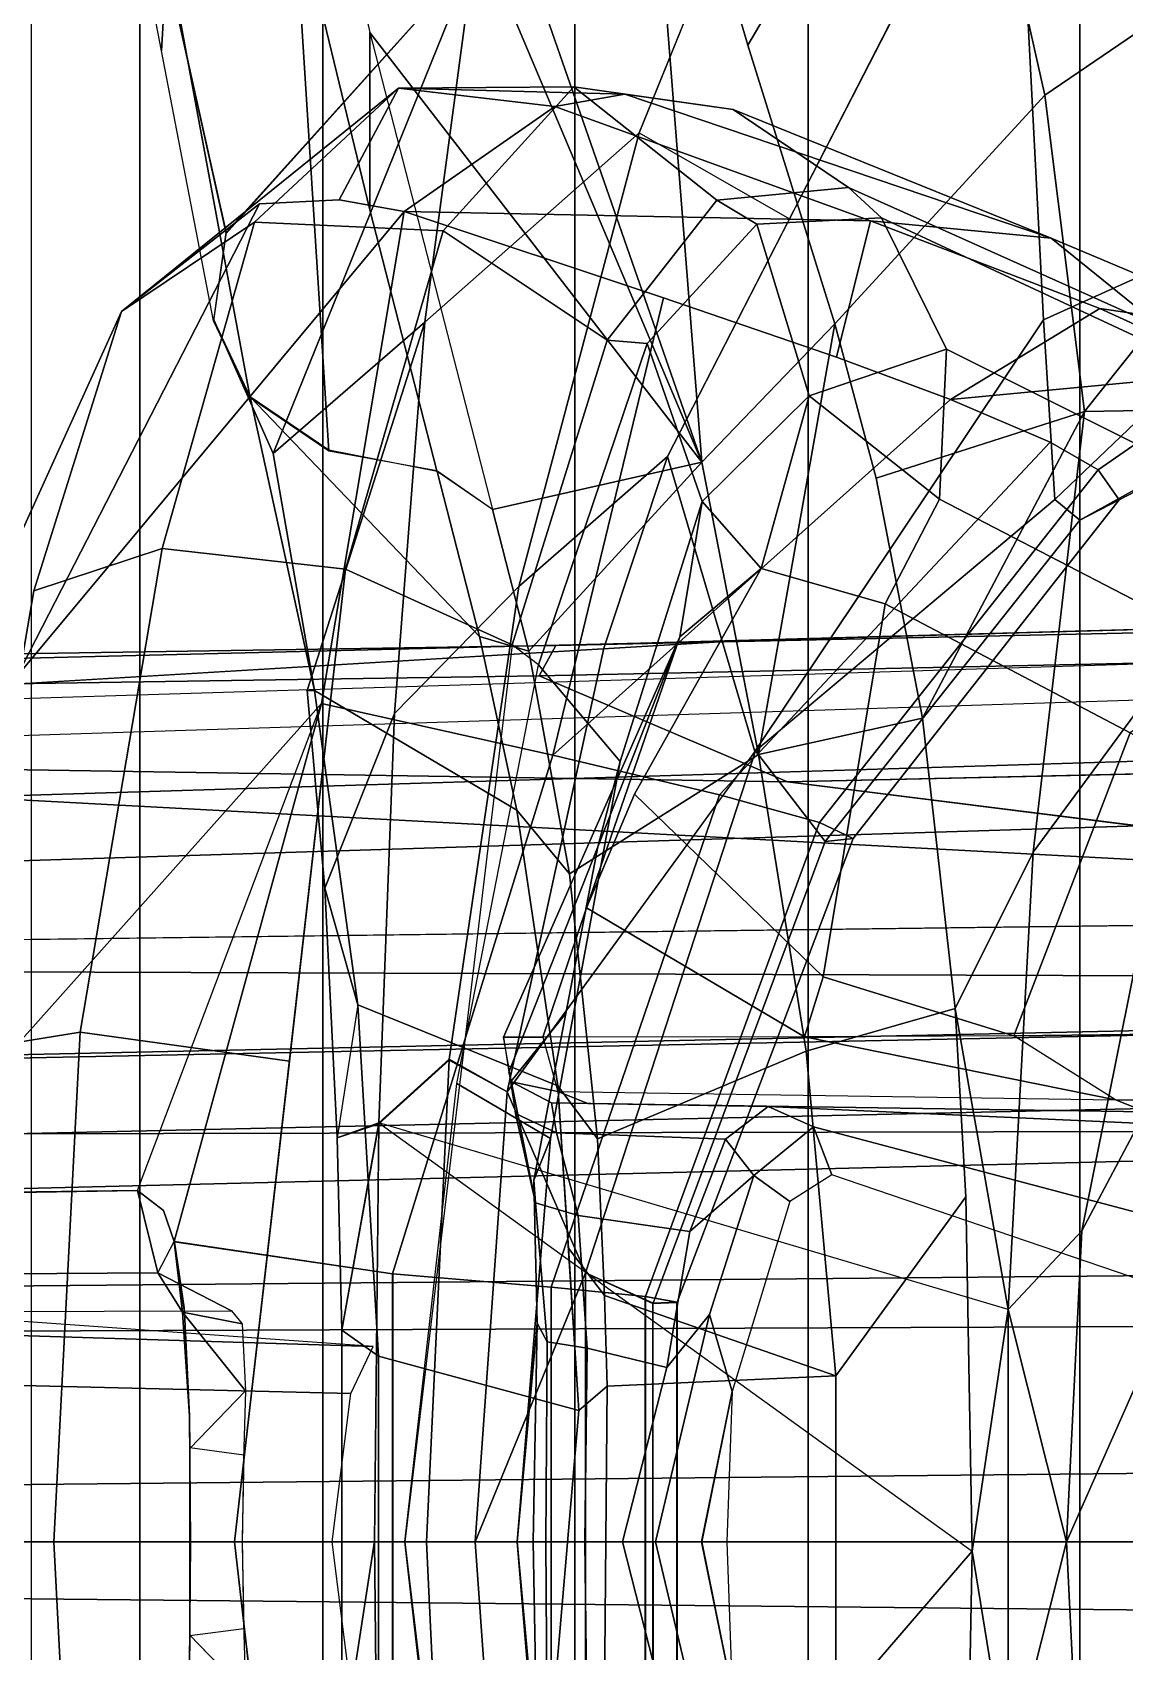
# Model space of a CAD drawing. Header units: inches. Extents: x -15.6 to 12, y -13.7 to 13.7.
# Drawn here: x -9.93 to -9.244, y -0.069 to 0.948 of the extents above; entities that cross this region are included whole.
import ezdxf

# ---------------------------------------------------------------- set-up
doc = ezdxf.new("R2010")
doc.units = ezdxf.units.IN
doc.header["$MEASUREMENT"] = 0
for name, color, linetype in [('SEAT-BASE', 5, 'Continuous'), ('SEAT-FABRICBACK', 5, 'Continuous'), ('SEAT-FRAME', 5, 'Continuous')]:
    doc.layers.add(name, color=color, linetype=linetype)

msp = doc.modelspace()

# ---------------------------------------------------------------- linework, layer by layer
at = {"layer": 'SEAT-BASE'}
for points in [[(-9.4874, 0.5659, 4.7721), (-10.2599, 0.5197, 4.6557), (-2.1068, 0.7722, 6.3529), (-2.1031, 0.7765, 6.3093)], [(-9.4874, 0.5659, 4.7721), (-2.1031, 0.7765, 6.3093), (-3.2835, 0.7363, 6.0373), (-9.6009, 0.5631, 4.6757)], [(-10.2599, 0.5197, 4.6557), (-2.1068, 0.7722, 6.3529), (-2.1111, 0.7542, 6.3972), (-10.4596, 0.4899, 4.6397)], [(-2.1111, 0.7542, 6.3972), (-10.4596, 0.4899, 4.6397), (-11.1923, 0.4303, 4.5256), (-2.1026, 0.7098, 6.4477)], [(-4.7934, 0.6677, 5.6397), (-9.6009, 0.5631, 4.6757), (-3.2835, 0.7363, 6.0373), (-4.2815, 0.6973, 5.78)], [(-1.9571, 0.678, 6.5161), (-2.1026, 0.7098, 6.4477), (-11.1923, 0.4303, 4.5256), (-12.9688, 0.3327, 4.2077)], [(-1.9571, 0.678, 6.5161), (-12.9688, 0.3327, 4.2077), (-13.4418, 0.2323, 4.1389), (-1.9403, 0.467, 6.6264)], [(-4.7291, 0.6473, 5.633), (-9.6115, 0.544, 4.6372), (-9.6009, 0.5631, 4.6757), (-4.7934, 0.6677, 5.6397)], [(-5.7561, 0.5613, 5.3925), (-9.4554, 0.4774, 4.6181), (-9.6115, 0.544, 4.6372), (-4.7291, 0.6473, 5.633)], [(-2.0568, 0.6452, 6.1669), (-1.9082, 0.5275, 6.156), (-8.942, 0.4128, 4.7054), (-9.4554, 0.4774, 4.6181)], [(-10.4404, 0.5315, 4.4593), (-10.4037, 0.5507, 4.5207), (-9.6009, 0.5631, 4.6757), (-9.6115, 0.544, 4.6372)], [(-9.6009, 0.5631, 4.6757), (-10.4037, 0.5507, 4.5207), (-10.4394, 0.5428, 4.5664), (-9.4874, 0.5659, 4.7721)], [(-9.4874, 0.5659, 4.7721), (-10.4394, 0.5428, 4.5664), (-10.2599, 0.5197, 4.6557), (-9.4874, 0.5659, 4.7721)], [(-10.4404, 0.5315, 4.4593), (-9.6115, 0.544, 4.6372), (-9.4554, 0.4774, 4.6181), (-10.4375, 0.4929, 4.4201)], [(-8.8249, 0.3924, 4.6837), (-10.1614, 0.3755, 4.4046), (-10.4375, 0.4929, 4.4201), (-8.942, 0.4128, 4.7054)], [(-10.4375, 0.4929, 4.4201), (-9.4554, 0.4774, 4.6181), (-8.942, 0.4128, 4.7054)], [(-1.8155, 0.4813, 6.004), (-1.8053, 0.437, 5.8711), (-10.1582, 0.2515, 4.1787), (-10.1737, 0.3008, 4.297)], [(-1.8155, 0.4813, 6.004), (-10.1737, 0.3008, 4.297), (-10.1614, 0.3755, 4.4046), (-1.8602, 0.4807, 6.1381)], [(-2.0098, 0.2335, 6.6746), (-1.9403, 0.467, 6.6264), (-13.4418, 0.2323, 4.1389), (-13.4069, 0.1288, 4.1776)], [(-1.7082, 0.4248, 5.6622), (-10.1358, 0.2169, 3.9879), (-10.1582, 0.2515, 4.1787), (-1.8053, 0.437, 5.8711)], [(-1.7082, 0.4248, 5.6622), (-1.317, 0.3281, 4.3018), (-12.3565, 0.3663, 3.2423), (-10.1358, 0.2169, 3.9879)], [(-1.3406, 0.2735, 4.1832), (-12.2933, 0.2517, 3.1616), (-12.3565, 0.3663, 3.2423), (-1.317, 0.3281, 4.3018)], [(-1.3406, 0.2735, 4.1832), (-1.3803, 0.1663, 4.119), (-12.2783, 0.1231, 3.1096), (-12.2933, 0.2517, 3.1616)], [(-2.0382, 0.1156, 6.6862), (-2.0098, 0.2335, 6.6746), (-13.4069, 0.1288, 4.1776), (-13.4237, 0.0006, 4.1833)], [(-1.3803, 0, 4.119), (-12.2832, 0, 3.0957), (-12.2783, 0.1231, 3.1096), (-1.3803, 0.1663, 4.119)], [(-13.4237, -0.0006, 4.1833), (-2.0382, -0.1156, 6.6862), (-2.0382, 0.1156, 6.6862), (-13.4237, 0.0006, 4.1833)], [(-1.3803, -0.1663, 4.119), (-12.2783, -0.1231, 3.1096), (-12.2832, 0, 3.0957), (-1.3803, 0, 4.119)], [(-13.4237, -0.0006, 4.1833), (-13.4069, -0.1288, 4.1776), (-2.0098, -0.2335, 6.6746), (-2.0382, -0.1156, 6.6862)]]:
    msp.add_3dface(points, dxfattribs=at)
at = {"layer": 'SEAT-FABRICBACK'}
for points in [[(-9.9306, -10.3041, 35.5561), (-9.8623, -10.2268, 35.1947), (-9.8623, 10.2268, 35.1947), (-9.9306, 10.3041, 35.5561)], [(-9.7474, -10.0745, 34.5947), (-9.7474, 10.0745, 34.5947), (-9.8623, 10.2268, 35.1947), (-9.8623, -10.2268, 35.1947)], [(-9.7474, -10.0745, 34.5947), (-9.589, -10.0167, 33.9786), (-9.589, 9.9229, 33.9786), (-9.7474, 10.0745, 34.5947)], [(-9.4425, -9.8169, 33.3724), (-9.4425, 9.7544, 33.3724), (-9.589, 9.9229, 33.9786), (-9.589, -10.0167, 33.9786)], [(-9.4425, -9.8169, 33.3724), (-9.2718, -9.6106, 32.7885), (-9.2718, 9.6106, 32.7885), (-9.4425, 9.7544, 33.3724)], [(-9.037, -9.4579, 32.2068), (-9.037, 9.4579, 32.2068), (-9.2718, 9.6106, 32.7885), (-9.2718, -9.6106, 32.7885)]]:
    msp.add_3dface(points, dxfattribs=at)
at = {"layer": 'SEAT-FRAME'}
for points in [[(-10.0404, 1.9307, 23.427), (-10.0067, 1.8714, 23.4878), (-9.7931, 0.7186, 22.2524), (-9.816, 0.767, 22.1977)], [(-9.7658, 1.0351, 22.7046), (-9.7435, 0.6851, 22.3), (-9.7931, 0.7186, 22.2524), (-10.0067, 1.8714, 23.4878)], [(-9.6303, 1.4745, 23.0455), (-9.8691, 1.7112, 23.41), (-9.5093, 0.6783, 22.3194), (-9.5479, 1.1703, 22.7075)], [(-9.8409, 1.5462, 23.2402), (-9.8138, 1.3993, 23.089), (-9.5093, 0.6783, 22.3194), (-9.8691, 1.7112, 23.41)], [(-9.5479, 1.1703, 22.7075), (-9.4803, 0.9402, 22.4515), (-9.3503, 1.161, 22.2871), (-9.4006, 1.4145, 22.5636)], [(-9.7633, 1.15, 22.8326), (-9.7179, 0.9482, 22.6252), (-9.5093, 0.6783, 22.3194), (-9.8138, 1.3993, 23.089)], [(-9.0834, 1.3819, 22.0645), (-9.3503, 1.161, 22.2871), (-9.2937, 0.9087, 22.0121), (-9.0496, 1.075, 21.7323)], [(-9.9189, 1.3005, 22.7613), (-9.9189, 1.3629, 22.6981), (-9.8455, 0.9907, 22.3155), (-9.8487, 0.9366, 22.3768)], [(-9.8455, 0.9907, 22.3155), (-9.6753, 1.2738, 22.1035), (-9.6528, 0.9951, 21.8509), (-9.8082, 0.8218, 22.1446)], [(-9.4803, 0.9402, 22.4515), (-9.5479, 1.1703, 22.7075), (-9.5093, 0.6783, 22.3194), (-9.4256, 0.7652, 22.2562)], [(-9.4803, 0.9402, 22.4515), (-9.4256, 0.7652, 22.2562), (-9.2937, 0.9087, 22.0121), (-9.3503, 1.161, 22.2871)], [(-9.7179, 0.9482, 22.6252), (-9.7178, 0.8368, 22.5016), (-9.7658, 1.0351, 22.7046), (-9.7633, 1.15, 22.8326)], [(-9.4401, 1.1526, 21.5854), (-9.5487, 0.8851, 21.5266), (-9.6832, 0.7661, 21.7608), (-9.6528, 0.9951, 21.8509)], [(-9.3121, 1.1077, 21.3306), (-9.2067, 1.1528, 21.3066), (-9.193, 0.8136, 20.707), (-9.2947, 0.7676, 20.7489)], [(-9.3121, 1.1077, 21.3306), (-9.2947, 0.7676, 20.7489), (-9.476, 0.4965, 20.7335), (-9.5308, 0.6818, 21.2429)], [(-9.0496, 1.075, 21.7323), (-9.2937, 0.9087, 22.0121), (-9.2688, 0.7101, 21.814), (-9.0393, 0.9982, 21.6434)], [(-9.7435, 0.6851, 22.3), (-9.7658, 1.0351, 22.7046), (-9.7178, 0.8368, 22.5016), (-9.6758, 0.6727, 22.3334)], [(-9.0372, 0.9478, 21.5853), (-9.0393, 0.9982, 21.6434), (-9.2688, 0.7101, 21.814), (-9.1472, 0.7121, 21.518)], [(-9.816, 0.767, 22.1977), (-9.8487, 0.9366, 22.3768), (-9.8455, 0.9907, 22.3155), (-9.8082, 0.8225, 22.1446)], [(-9.7785, 0.6836, 22.0009), (-9.8159, 0.7676, 22.1975), (-9.8082, 0.8225, 22.1446), (-9.6528, 0.9951, 21.8509)], [(-9.6832, 0.7661, 21.7608), (-9.7785, 0.6836, 22.0009), (-9.6528, 0.9951, 21.8509)], [(-9.6407, 0.6485, 22.3173), (-9.6758, 0.6727, 22.3334), (-9.7178, 0.8368, 22.5016), (-9.7179, 0.9482, 22.6252)], [(-9.7179, 0.9482, 22.6252), (-9.6407, 0.6485, 22.3173), (-9.5093, 0.6783, 22.3194), (-9.7179, 0.9482, 22.6252)], [(-9.7902, 0.829, 15.9618), (-9.7902, 0.829, 15.9618), (-9.8738, 0.7729, 16.0348), (-9.6998, 0.9133, 16.2426)], [(-9.8738, 0.7729, 16.0348), (-9.7872, 0.8406, 16.2838), (-9.7372, 0.843, 16.3955), (-9.6998, 0.9133, 16.2426)], [(-9.6718, 0.8236, 15.9266), (-9.7902, 0.829, 15.9618), (-9.6998, 0.9133, 16.2426), (-9.5896, 0.9141, 16.1928)], [(-9.7372, 0.843, 16.3955), (-9.6962, 0.8357, 16.5077), (-9.6016, 0.9016, 16.4868), (-9.6998, 0.9133, 16.2426)], [(-9.6998, 0.9133, 16.2426), (-9.5577, 0.9095, 16.4742), (-9.4895, 0.8997, 16.4519), (-9.5896, 0.9141, 16.1928)], [(-9.6016, 0.9016, 16.4868), (-9.6016, 0.9016, 16.4868), (-9.5577, 0.9095, 16.4742), (-9.6998, 0.9133, 16.2426)], [(-9.5687, 0.7549, 15.9374), (-9.6718, 0.8236, 15.9266), (-9.5896, 0.9141, 16.1928), (-9.4999, 0.8428, 16.1543)], [(-9.5577, 0.9095, 16.4742), (-9.6016, 0.9016, 16.4868), (-9.4033, 0.8299, 17.1749), (-9.2897, 0.819, 17.1473)], [(-9.4999, 0.8428, 16.1543), (-9.5896, 0.9141, 16.1928), (-9.4895, 0.8997, 16.4519), (-9.4172, 0.8507, 16.4236)], [(-9.4895, 0.8997, 16.4519), (-9.4895, 0.8997, 16.4519), (-9.5577, 0.9095, 16.4742), (-9.2897, 0.819, 17.1473)], [(-9.2688, 0.7101, 21.814), (-9.2937, 0.9087, 22.0121), (-9.4256, 0.7652, 22.2562), (-9.3998, 0.6682, 22.1535)], [(-9.6016, 0.9016, 16.4868), (-9.6016, 0.9016, 16.4868), (-9.6962, 0.8357, 16.5077), (-9.4033, 0.8299, 17.1749)], [(-9.4172, 0.8507, 16.4236), (-9.4895, 0.8997, 16.4519), (-9.2897, 0.819, 17.1473), (-9.2197, 0.7623, 17.1752)], [(-9.6832, 0.7661, 21.7608), (-9.5487, 0.8851, 21.5266), (-9.6242, 0.6001, 21.4463), (-9.7023, 0.5203, 21.6556)], [(-9.5487, 0.8851, 21.5266), (-9.4541, 0.8311, 21.2736), (-9.5308, 0.6818, 21.2429), (-9.6242, 0.6001, 21.4463)], [(-9.4747, 0.8278, 16.1835), (-9.4999, 0.8428, 16.1543), (-9.4172, 0.8507, 16.4236), (-9.3963, 0.8318, 16.4387)], [(-9.3963, 0.8318, 16.4387), (-9.4172, 0.8507, 16.4236), (-9.2197, 0.7623, 17.1752), (-9.1858, 0.7336, 17.1871)], [(-9.6962, 0.8357, 16.5077), (-9.9396, 0.5435, 16.3321), (-10.0232, 0.2185, 16.3586), (-9.7482, 0.5266, 16.947)], [(-9.8738, 0.7729, 16.0348), (-10.0018, 0.491, 16.0279), (-9.9396, 0.5435, 16.3321), (-9.7872, 0.8406, 16.2838)], [(-9.7372, 0.843, 16.3955), (-9.7872, 0.8406, 16.2838), (-9.9396, 0.5435, 16.3321), (-9.6962, 0.8357, 16.5077)], [(-9.6029, 0.4942, 17.5863), (-9.5333, 0.7815, 17.0721), (-9.6962, 0.8357, 16.5077), (-9.7482, 0.5266, 16.947)], [(-9.6962, 0.8357, 16.5077), (-9.5333, 0.7815, 17.0721), (-9.4247, 0.7442, 17.5488), (-9.4033, 0.8299, 17.1749)], [(-9.6962, 0.8357, 16.5077), (-9.5333, 0.7815, 17.0721), (-9.4247, 0.7442, 17.5488), (-9.4033, 0.8299, 17.1749)], [(-9.5435, 0.7527, 15.9711), (-9.5687, 0.7549, 15.9374), (-9.4999, 0.8428, 16.1543), (-9.4747, 0.8278, 16.1835)], [(-9.8483, 0.624, 15.7651), (-9.929, 0.5974, 15.8498), (-9.8738, 0.7729, 16.0348), (-9.7902, 0.829, 15.9618)], [(-9.7331, 0.611, 15.7338), (-9.8483, 0.624, 15.7651), (-9.7902, 0.829, 15.9618), (-9.6718, 0.8236, 15.9266)], [(-9.4418, 0.72, 16.1697), (-9.509, 0.6535, 15.9915), (-9.5435, 0.7527, 15.9711), (-9.4747, 0.8278, 16.1835)], [(-9.4418, 0.72, 16.1697), (-9.4747, 0.8278, 16.1835), (-9.3963, 0.8318, 16.4387), (-9.3555, 0.7493, 16.4151)], [(-9.4033, 0.8299, 17.1749), (-9.4247, 0.7442, 17.5488), (-9.353, 0.7177, 17.953), (-9.2592, 0.7748, 17.8785)], [(-9.2897, 0.819, 17.1473), (-9.4033, 0.8299, 17.1749), (-9.2592, 0.7748, 17.8785), (-9.1446, 0.7578, 17.8589)], [(-9.2897, 0.819, 17.1473), (-9.4033, 0.8299, 17.1749), (-9.2592, 0.7748, 17.8785), (-9.1446, 0.7578, 17.8589)], [(-9.3555, 0.7493, 16.4151), (-9.3963, 0.8318, 16.4387), (-9.1858, 0.7336, 17.1871), (-9.1578, 0.6504, 17.14)], [(-9.6284, 0.5635, 15.768), (-9.7331, 0.611, 15.7338), (-9.6718, 0.8236, 15.9266), (-9.5687, 0.7549, 15.9374)], [(-9.2197, 0.7623, 17.1752), (-9.2897, 0.819, 17.1473), (-9.1446, 0.7578, 17.8589), (-9.0839, 0.7002, 17.7758)], [(-9.2947, 0.7676, 20.7489), (-9.193, 0.8136, 20.707), (-9.1816, 0.7559, 20.3695), (-9.2874, 0.6548, 20.3068)], [(-9.353, 0.7177, 17.953), (-9.4247, 0.7442, 17.5488), (-9.5333, 0.7815, 17.0721), (-9.6029, 0.4942, 17.5863)], [(-9.2592, 0.7748, 17.8785), (-9.2592, 0.7748, 17.8785), (-9.353, 0.7177, 17.953), (-9.1716, 0.7348, 18.5928)], [(-9.1446, 0.7578, 17.8589), (-9.2592, 0.7748, 17.8785), (-9.1716, 0.7348, 18.5928), (-9.0563, 0.7153, 18.5815)], [(-9.1446, 0.7578, 17.8589), (-9.2592, 0.7748, 17.8785), (-9.1716, 0.7348, 18.5928), (-9.0563, 0.7153, 18.5815)], [(-9.8738, 0.7729, 16.0348), (-9.929, 0.5974, 15.8498), (-9.9788, 0.3073, 15.7256), (-10.0018, 0.491, 16.0279)], [(-9.7525, 0.5347, 22.0652), (-9.793, 0.7192, 22.2523), (-9.8159, 0.7676, 22.1975), (-9.7785, 0.6836, 22.0009)], [(-9.7525, 0.5347, 22.0652), (-9.7785, 0.6836, 22.0009), (-9.6832, 0.7661, 21.7608), (-9.7573, 0.5347, 21.8645)], [(-9.7573, 0.5347, 21.8645), (-9.6832, 0.7661, 21.7608), (-9.7023, 0.5203, 21.6556), (-9.7462, 0.4107, 21.7725)], [(-9.4256, 0.7652, 22.2562), (-9.5093, 0.6783, 22.3194), (-9.4736, 0.4945, 22.1342)], [(-9.2874, 0.6548, 20.3068), (-9.476, 0.4965, 20.7335), (-9.2947, 0.7676, 20.7489), (-9.2874, 0.6548, 20.3068)], [(-9.4736, 0.4945, 22.1342), (-9.3707, 0.5175, 21.9961), (-9.3998, 0.6682, 22.1535), (-9.4256, 0.7652, 22.2562)], [(-9.6118, 0.551, 15.7803), (-9.6284, 0.5635, 15.768), (-9.5687, 0.7549, 15.9374), (-9.5435, 0.7527, 15.9711)], [(-9.1816, 0.7559, 20.3695), (-9.1702, 0.6981, 20.0319), (-9.2717, 0.6417, 20.0113), (-9.2874, 0.6548, 20.3068)], [(-9.5605, 0.4902, 15.8604), (-9.6118, 0.551, 15.7803), (-9.5435, 0.7527, 15.9711), (-9.509, 0.6535, 15.9915)], [(-9.3599, 0.6549, 16.404), (-9.3599, 0.6549, 16.404), (-9.4418, 0.72, 16.1697), (-9.3555, 0.7493, 16.4151)], [(-9.1692, 0.5562, 17.1331), (-9.3599, 0.6549, 16.404), (-9.3555, 0.7493, 16.4151), (-9.1578, 0.6504, 17.14)], [(-9.353, 0.7177, 17.953), (-9.2904, 0.6907, 18.4496), (-9.2603, 0.6734, 18.8421), (-9.1716, 0.7348, 18.5928)], [(-9.2904, 0.6907, 18.4496), (-9.2603, 0.6734, 18.8421), (-9.1716, 0.7348, 18.5928), (-9.353, 0.7177, 17.953)], [(-9.1716, 0.7348, 18.5928), (-9.2603, 0.6734, 18.8421), (-9.2471, 0.6545, 19.4038), (-9.1419, 0.7093, 19.3124)], [(-9.2603, 0.6734, 18.8421), (-9.2471, 0.6545, 19.4038), (-9.1419, 0.7093, 19.3124), (-9.1716, 0.7348, 18.5928)], [(-9.6489, 0.5688, 22.2252), (-9.6755, 0.6724, 22.3324), (-9.7435, 0.6857, 22.3), (-9.793, 0.7192, 22.2523)], [(-9.793, 0.7192, 22.2523), (-9.7525, 0.5347, 22.0652), (-9.6255, 0.4595, 22.1165), (-9.6489, 0.5688, 22.2252)], [(-9.353, 0.7177, 17.953), (-9.6029, 0.4942, 17.5863), (-9.4981, 0.4693, 18.237), (-9.2904, 0.6907, 18.4496)], [(-9.472, 0.6114, 16.1839), (-9.472, 0.6114, 16.1839), (-9.509, 0.6535, 15.9915), (-9.4418, 0.72, 16.1697)], [(-9.394, 0.5892, 16.406), (-9.472, 0.6114, 16.1839), (-9.4418, 0.72, 16.1697), (-9.3599, 0.6549, 16.404)], [(-9.3707, 0.5175, 21.9961), (-9.2688, 0.7101, 21.814), (-9.3998, 0.6682, 22.1535)], [(-9.3501, 0.3351, 21.8386), (-9.3011, 0.4333, 21.697), (-9.2688, 0.7101, 21.814), (-9.3707, 0.5175, 21.9961)], [(-9.1472, 0.7121, 21.518), (-9.2688, 0.7101, 21.814), (-9.3011, 0.4333, 21.697), (-9.1933, 0.5797, 21.4784)], [(-9.2717, 0.6417, 20.0113), (-9.1702, 0.6981, 20.0319), (-9.1419, 0.7093, 19.3124), (-9.2471, 0.6545, 19.4038)], [(-9.476, 0.4965, 20.7335), (-9.6316, 0.2827, 21.1693), (-9.5708, 0.5613, 21.2172), (-9.5308, 0.6818, 21.2429)], [(-9.2904, 0.6907, 18.4496), (-9.4981, 0.4693, 18.237), (-9.4354, 0.4518, 18.8881), (-9.2603, 0.6734, 18.8421)], [(-9.6489, 0.5688, 22.2252), (-9.618, 0.5594, 22.2249), (-9.6407, 0.6485, 22.3173), (-9.6755, 0.6724, 22.3324)], [(-9.618, 0.5594, 22.2249), (-9.5093, 0.6783, 22.3194), (-9.5093, 0.6783, 22.3194), (-9.6407, 0.6485, 22.3173)], [(-9.618, 0.5594, 22.2249), (-9.5924, 0.4196, 22.0872), (-9.4736, 0.4945, 22.1342), (-9.5093, 0.6783, 22.3194)], [(-9.4354, 0.4518, 18.8881), (-9.4141, 0.4419, 19.5288), (-9.2471, 0.6545, 19.4038), (-9.2603, 0.6734, 18.8421)], [(-9.509, 0.6535, 15.9915), (-9.523, 0.5685, 16.0647), (-9.5746, 0.4366, 15.9595), (-9.5605, 0.4902, 15.8604)], [(-9.523, 0.5685, 16.0647), (-9.523, 0.5685, 16.0647), (-9.509, 0.6535, 15.9915), (-9.472, 0.6114, 16.1839)], [(-9.4756, 0.4968, 20.7336), (-9.2874, 0.6548, 20.3068), (-9.2717, 0.6417, 20.0113), (-9.4317, 0.44, 20.1483)], [(-9.4317, 0.44, 20.1483), (-9.2717, 0.6417, 20.0113), (-9.2471, 0.6545, 19.4038), (-9.4141, 0.4419, 19.5288)], [(-9.2402, 0.5082, 16.9994), (-9.394, 0.5892, 16.406), (-9.3599, 0.6549, 16.404), (-9.1692, 0.5562, 17.1331)], [(-9.8998, 0.3202, 15.6407), (-9.9788, 0.3073, 15.7256), (-9.929, 0.5974, 15.8498), (-9.8483, 0.624, 15.7651)], [(-9.7684, 0.3019, 15.6543), (-9.8998, 0.3202, 15.6407), (-9.8483, 0.624, 15.7651), (-9.7331, 0.611, 15.7338)], [(-9.7331, 0.611, 15.7338), (-9.6284, 0.5635, 15.768), (-9.6958, 0, 15.6209), (-9.8028, 0, 15.5766)], [(-9.5818, 0.3983, 16.2187), (-9.523, 0.5685, 16.0647), (-9.472, 0.6114, 16.1839), (-9.5515, 0.4696, 16.2091)], [(-9.5515, 0.4696, 16.2091), (-9.472, 0.6114, 16.1839), (-9.394, 0.5892, 16.406), (-9.4331, 0.3548, 16.7294)], [(-9.5515, 0.4696, 16.2091), (-9.472, 0.6114, 16.1839), (-9.394, 0.5892, 16.406), (-9.4331, 0.3548, 16.7294)], [(-9.7023, 0.5203, 21.6556), (-9.6242, 0.6001, 21.4463), (-9.668, 0.3032, 21.3753), (-9.7121, 0.2631, 21.5684)], [(-9.3132, 0.3179, 17.2338), (-9.4331, 0.3548, 16.7294), (-9.394, 0.5892, 16.406), (-9.2402, 0.5082, 16.9994)], [(-9.1933, 0.5797, 21.4784), (-9.3011, 0.4333, 21.697), (-9.3167, 0.1458, 21.613), (-9.2706, 0.1953, 21.3892)], [(-9.2706, 0.1953, 21.3892), (-9.2706, 0.1953, 21.3892), (-9.1531, 0.4164, 21.1387), (-9.1933, 0.5797, 21.4784)], [(-9.618, 0.5594, 22.2249), (-9.6489, 0.5688, 22.2252), (-9.6255, 0.4595, 22.1165), (-9.5924, 0.4196, 22.0872)], [(-9.6338, 0.317, 16.0956), (-9.6305, 0.295, 15.9797), (-9.5746, 0.4366, 15.9595), (-9.523, 0.5685, 16.0647)], [(-9.5818, 0.3983, 16.2187), (-9.6092, 0.317, 16.2274), (-9.6338, 0.317, 16.0956), (-9.523, 0.5685, 16.0647)], [(-9.6044, 0.2533, 15.7649), (-9.6632, 0.2879, 15.6706), (-9.6118, 0.551, 15.7803), (-9.5605, 0.4902, 15.8604)], [(-9.7573, 0.5347, 21.8645), (-9.7462, 0.4107, 21.7725), (-9.7254, 0.3374, 21.8986), (-9.7525, 0.5347, 22.0652)], [(-9.7525, 0.5347, 22.0652), (-9.7254, 0.3374, 21.8986), (-9.5997, 0.2864, 21.9714), (-9.6255, 0.4595, 22.1165)], [(-10.0232, 0.2185, 16.3586), (-9.94, 0.2195, 16.6279), (-9.8638, 0.2207, 16.8993), (-9.7482, 0.5266, 16.947)], [(-9.7482, 0.5266, 16.947), (-9.8408, 0.1886, 17.0096), (-9.7036, 0.1684, 17.648), (-9.6029, 0.4942, 17.5863)], [(-9.7462, 0.4107, 21.7725), (-9.7023, 0.5203, 21.6556), (-9.7121, 0.2631, 21.5684), (-9.7384, 0.2538, 21.6888)], [(-9.4438, 0.3081, 21.9663), (-9.3501, 0.3351, 21.8386), (-9.3707, 0.5175, 21.9961), (-9.4736, 0.4945, 22.1342)], [(-9.3132, 0.3179, 17.2338), (-9.2402, 0.5082, 16.9994), (-9.0703, 0.4158, 17.9417), (-9.1312, 0.3199, 18.0967)], [(-9.7036, 0.1684, 17.648), (-9.6039, 0.16, 18.2957), (-9.4981, 0.4693, 18.237), (-9.6029, 0.4942, 17.5863)], [(-9.6316, 0.2827, 21.1693), (-9.4756, 0.4968, 20.7336), (-9.5824, 0.1689, 20.708), (-9.6316, 0.2827, 21.1693)], [(-9.6044, 0.2533, 15.7649), (-9.5605, 0.4902, 15.8604), (-9.5746, 0.4366, 15.9595), (-9.6149, 0.2272, 15.8772)], [(-9.5748, 0.2531, 21.9543), (-9.4438, 0.3081, 21.9663), (-9.4736, 0.4945, 22.1342), (-9.5924, 0.4196, 22.0872)], [(-9.5824, 0.1689, 20.708), (-9.4756, 0.4968, 20.7336), (-9.4317, 0.44, 20.1483), (-9.5399, 0.1498, 20.1603)], [(-9.4981, 0.4693, 18.237), (-9.6039, 0.16, 18.2957), (-9.5447, 0.154, 18.94), (-9.4354, 0.4518, 18.8881)], [(-9.5818, 0.3983, 16.2187), (-9.5515, 0.4696, 16.2091), (-9.4331, 0.3548, 16.7294), (-9.4448, 0.3172, 16.7478)], [(-9.5997, 0.2864, 21.9714), (-9.5748, 0.2531, 21.9543), (-9.5924, 0.4196, 22.0872), (-9.6255, 0.4595, 22.1165)], [(-9.5447, 0.154, 18.94), (-9.5248, 0.1506, 19.5663), (-9.4141, 0.4419, 19.5288), (-9.4354, 0.4518, 18.8881)], [(-9.5248, 0.1506, 19.5663), (-9.5399, 0.1498, 20.1603), (-9.4317, 0.44, 20.1483), (-9.4141, 0.4419, 19.5288)], [(-9.5947, 0.3319, 15.9184), (-9.5746, 0.4366, 15.9595), (-9.6305, 0.295, 15.9797), (-9.6291, 0.2894, 15.9664)], [(-9.3167, 0.1458, 21.613), (-9.3011, 0.4333, 21.697), (-9.3501, 0.3351, 21.8386), (-9.3167, 0.1458, 21.613)], [(-9.2802, 0, 21.3745), (-9.221, 0.1334, 21.0346), (-9.1531, 0.4164, 21.1387), (-9.2706, 0.1953, 21.3892)], [(-9.6092, 0.317, 16.2274), (-9.6092, 0.317, 16.2274), (-9.5818, 0.3983, 16.2187), (-9.4448, 0.3172, 16.7478)], [(-9.4448, 0.3172, 16.7478), (-9.4448, 0.3172, 16.7478), (-9.4331, 0.3548, 16.7294), (-9.3132, 0.3179, 17.2338)], [(-9.7124, 0.1166, 21.7877), (-9.7254, 0.3374, 21.8986), (-9.7384, 0.2538, 21.6888), (-9.7355, 0.133, 21.6507)], [(-9.5997, 0.2864, 21.9714), (-9.7254, 0.3374, 21.8986), (-9.7124, 0.1166, 21.7877), (-9.5865, 0.0825, 21.8714)], [(-9.6149, 0.2272, 15.8772), (-9.5947, 0.3319, 15.9184), (-9.6291, 0.2894, 15.9664), (-9.6137, 0.2129, 15.9053)], [(-9.3501, 0.3351, 21.8386), (-9.4438, 0.3081, 21.9663), (-9.425, 0.1042, 21.8533), (-9.3433, 0.2167, 21.7667)], [(-9.3395, -0.006, 21.7123), (-9.3167, 0.1458, 21.613), (-9.3501, 0.3351, 21.8386), (-9.3433, 0.2167, 21.7667)], [(-9.9163, 0, 15.6008), (-9.9946, 0, 15.6862), (-9.9788, 0.3073, 15.7256), (-9.8998, 0.3202, 15.6407)], [(-9.8998, 0.3202, 15.6407), (-9.7684, 0.3019, 15.6543), (-9.8028, 0, 15.5766), (-9.9163, 0, 15.6008)], [(-9.6289, 0.2889, 16.0954), (-9.6338, 0.317, 16.0956), (-9.6305, 0.295, 15.9797), (-9.6264, 0.269, 15.9922)], [(-9.6092, 0.317, 16.2274), (-9.5998, 0.2829, 16.224), (-9.6289, 0.2889, 16.0954), (-9.6338, 0.317, 16.0956)], [(-9.2493, 0.2776, 17.4705), (-9.4448, 0.3172, 16.7478), (-9.6092, 0.317, 16.2274), (-9.5998, 0.2829, 16.224)], [(-9.3132, 0.3179, 17.2338), (-9.3132, 0.3179, 17.2338), (-9.4448, 0.3172, 16.7478), (-9.2493, 0.2776, 17.4705)], [(-9.1312, 0.3199, 18.0967), (-9.075, 0.2751, 18.4325), (-9.2493, 0.2776, 17.4705), (-9.3132, 0.3179, 17.2338)], [(-9.425, 0.1042, 21.8533), (-9.4438, 0.3081, 21.9663), (-9.5748, 0.2531, 21.9543), (-9.5704, 0.1548, 21.9003)], [(-9.7149, -0.0003, 21.532), (-9.7121, 0.2625, 21.5684), (-9.668, 0.3025, 21.3753), (-9.6822, 0, 21.3447)], [(-9.6822, 0, 21.3447), (-9.668, 0.3025, 21.3753), (-9.6316, 0.2827, 21.1693), (-9.6517, 0, 21.1494)], [(-9.6252, 0, 15.7106), (-9.6958, 0, 15.6209), (-9.6632, 0.2879, 15.6706), (-9.6044, 0.2533, 15.7649)], [(-9.6632, 0.2879, 15.6706), (-9.6044, 0.2533, 15.7649), (-9.6252, 0, 15.7106), (-9.6958, 0, 15.6209)], [(-9.6291, 0.2894, 15.9664), (-9.6305, 0.295, 15.9797), (-9.6264, 0.269, 15.9922), (-9.6137, 0.2129, 15.9053)], [(-9.6005, 0.2568, 15.9982), (-9.6264, 0.269, 15.9922), (-9.6289, 0.2889, 16.0954), (-9.6036, 0.2758, 16.0944)], [(-9.6036, 0.2758, 16.0944), (-9.6289, 0.2889, 16.0954), (-9.5998, 0.2829, 16.224), (-9.5808, 0.2754, 16.2175)], [(-9.5748, 0.2531, 21.9543), (-9.5997, 0.2864, 21.9714), (-9.5931, 0.1844, 21.9214), (-9.5704, 0.1548, 21.9003)], [(-9.6517, 0, 21.1494), (-9.6316, 0.2827, 21.1693), (-9.5824, 0.1689, 20.708)], [(-9.6036, 0.2758, 16.0944), (-9.6036, 0.2758, 16.0944), (-9.5808, 0.2754, 16.2175), (-9.4676, 0.2734, 16.092)], [(-9.6005, 0.2568, 15.9982), (-9.6036, 0.2758, 16.0944), (-9.4676, 0.2734, 16.092), (-9.4944, 0.2529, 15.9915)], [(-9.4944, 0.2529, 15.9915), (-9.6005, 0.2568, 15.9982), (-9.6036, 0.2758, 16.0944), (-9.4676, 0.2734, 16.092)], [(-9.2493, 0.2776, 17.4705), (-9.2303, 0.2701, 17.464), (-9.5808, 0.2754, 16.2175), (-9.5998, 0.2829, 16.224)], [(-9.2303, 0.2701, 17.464), (-9.0508, 0.2546, 17.308), (-9.4676, 0.2734, 16.092), (-9.5808, 0.2754, 16.2175)], [(-9.075, 0.2751, 18.4325), (-9.056, 0.2676, 18.426), (-9.2303, 0.2701, 17.464), (-9.2493, 0.2776, 17.4705)], [(-9.587, 0.2049, 15.9182), (-9.6137, 0.2129, 15.9053), (-9.6264, 0.269, 15.9922), (-9.6005, 0.2568, 15.9982)], [(-9.4765, 0.23, 15.9654), (-9.4944, 0.2529, 15.9915), (-9.4676, 0.2734, 16.092), (-9.4392, 0.2606, 16.083)], [(-9.0508, 0.2546, 17.308), (-9.0392, 0.1546, 17.3041), (-9.4392, 0.2606, 16.083), (-9.4676, 0.2734, 16.092)], [(-9.7355, 0.133, 21.6507), (-9.7384, 0.2538, 21.6888), (-9.7121, 0.2625, 21.5684), (-9.7355, 0.133, 21.6507)], [(-9.7121, 0.2631, 21.5684), (-9.7149, 0.0003, 21.532), (-9.7355, -0.133, 21.6507), (-9.7355, 0.133, 21.6507)], [(-9.3395, -0.006, 21.7123), (-9.3167, -0.1452, 21.613), (-9.3167, 0.1458, 21.613), (-9.7121, 0.2631, 21.5684)], [(-9.5168, 0.1949, 15.9083), (-9.587, 0.2049, 15.9182), (-9.6005, 0.2568, 15.9982), (-9.4944, 0.2529, 15.9915)], [(-9.4392, 0.2606, 16.083), (-9.4275, 0.2306, 16.0791), (-9.454, 0.2137, 15.9956), (-9.4765, 0.23, 15.9654)], [(-9.4275, 0.2306, 16.0791), (-9.4392, 0.2606, 16.083), (-9.0392, 0.1546, 17.3041), (-9.0792, 0.1118, 17.3171)], [(-9.6128, 0.1374, 15.8246), (-9.6252, 0, 15.7106), (-9.6044, 0.2533, 15.7649), (-9.6149, 0.2272, 15.8772)], [(-9.5168, 0.1949, 15.9083), (-9.5168, 0.1949, 15.9083), (-9.4944, 0.2529, 15.9915), (-9.4765, 0.23, 15.9654)], [(-9.6128, 0.1374, 15.8246), (-9.6149, 0.2272, 15.8772), (-9.6137, 0.2129, 15.9053), (-9.6065, 0.1255, 15.8489)], [(-9.5313, 0.1094, 15.8548), (-9.5168, 0.1949, 15.9083), (-9.4765, 0.23, 15.9654), (-9.5045, 0.1428, 15.8769)], [(-9.4765, 0.23, 15.9654), (-9.454, 0.2137, 15.9956), (-9.4901, 0.0943, 15.8819), (-9.5045, 0.1428, 15.8769)], [(-9.8638, 0.2207, 16.8993), (-10.0232, 0.2185, 16.3586), (-10.0099, 0.1679, 16.3543), (-9.851, 0.169, 16.896)], [(-9.8408, 0.1886, 17.0096), (-9.8475, 0.208, 16.9703), (-9.8638, 0.2207, 16.8993), (-9.851, 0.169, 16.896)], [(-9.425, -0.1053, 21.8535), (-9.3395, -0.006, 21.7123), (-9.3433, 0.2167, 21.7667), (-9.425, 0.1042, 21.8533)], [(-9.5812, 0.1217, 15.8603), (-9.6065, 0.1255, 15.8489), (-9.6137, 0.2129, 15.9053), (-9.587, 0.2049, 15.9182)], [(-9.5313, 0.1094, 15.8548), (-9.5812, 0.1217, 15.8603), (-9.587, 0.2049, 15.9182), (-9.5168, 0.1949, 15.9083)], [(-9.3167, 0.1458, 21.613), (-9.2802, 0, 21.3745), (-9.2802, 0, 21.3745), (-9.2706, 0.1953, 21.3892)], [(-9.8312, 0.0788, 17.1007), (-9.8343, 0.1443, 17.0613), (-9.8408, 0.1886, 17.0096), (-9.8355, 0.1442, 16.9991)], [(-9.5865, 0.0825, 21.8714), (-9.5687, 0.0977, 21.8645), (-9.5704, 0.1548, 21.9003), (-9.5931, 0.1844, 21.9214)], [(-10.0099, 0.1679, 16.3543), (-9.965, 0.1447, 16.3398), (-9.8048, 0.1451, 16.8837), (-9.851, 0.169, 16.896)], [(-9.851, 0.169, 16.896), (-9.8048, 0.1451, 16.8837), (-9.798, 0.1368, 16.9356), (-9.8355, 0.1442, 16.9991)], [(-9.7036, 0.1684, 17.648), (-9.7034, -0.168, 17.6498), (-9.6039, -0.1597, 18.2972), (-9.6039, 0.16, 18.2957)], [(-9.6039, -0.16, 18.2957), (-9.6039, 0.1597, 18.2972), (-9.7034, 0.168, 17.6498), (-9.7036, -0.1684, 17.648)], [(-9.5824, 0.1689, 20.708), (-9.5824, -0.1689, 20.708), (-9.6316, -0.2827, 21.1693), (-9.6517, 0, 21.1494)], [(-9.5824, 0.1689, 20.708), (-9.54, 0.1496, 20.1608), (-9.5399, -0.1498, 20.1603), (-9.5824, -0.1689, 20.708)], [(-9.6039, 0.16, 18.2957), (-9.6039, -0.1597, 18.2972), (-9.5448, -0.1538, 18.9412), (-9.5447, 0.154, 18.94)], [(-9.5447, -0.154, 18.94), (-9.5448, 0.1538, 18.9412), (-9.6039, 0.1597, 18.2972), (-9.6039, -0.16, 18.2957)], [(-9.5687, 0.0977, 21.8645), (-9.425, 0.1042, 21.8533), (-9.425, 0.1042, 21.8533), (-9.5704, 0.1548, 21.9003)], [(-9.5447, 0.154, 18.94), (-9.5448, -0.1538, 18.9412), (-9.5249, -0.1503, 19.5671), (-9.5248, 0.1506, 19.5663)], [(-9.5248, -0.1506, 19.5663), (-9.5249, 0.1503, 19.5671), (-9.5448, 0.1538, 18.9412), (-9.5447, -0.154, 18.94)], [(-10.0069, 0.1317, 16.0261), (-10.0069, 0.1317, 16.0261), (-9.7157, 0.1227, 16.0554), (-10.006, 0.1434, 16.0818)], [(-9.7959, 0.0949, 17.0032), (-9.8309, 0.0586, 17.0748), (-9.8312, 0.0788, 17.1007), (-9.8355, 0.1442, 16.9991)], [(-9.798, 0.1368, 16.9356), (-9.798, 0.1368, 16.9356), (-9.7959, 0.0949, 17.0032), (-9.8355, 0.1442, 16.9991)], [(-9.5384, 0, 15.844), (-9.5592, 0, 15.839), (-9.5313, 0.1094, 15.8548), (-9.5045, 0.1428, 15.8769)], [(-9.5248, 0.1506, 19.5663), (-9.5249, -0.1503, 19.5671), (-9.54, -0.1496, 20.1608), (-9.5399, 0.1498, 20.1603)], [(-9.5399, -0.1498, 20.1603), (-9.54, 0.1496, 20.1608), (-9.5249, 0.1503, 19.5671), (-9.5248, -0.1506, 19.5663)], [(-9.5093, 0, 15.8493), (-9.5384, 0, 15.844), (-9.5045, 0.1428, 15.8769), (-9.4901, 0.0943, 15.8819)], [(-9.3395, -0.006, 21.7123), (-9.3167, -0.1452, 21.613), (-9.3167, 0.1458, 21.613)], [(-9.3167, -0.1452, 21.613), (-9.2802, 0, 21.3745), (-9.2802, 0, 21.3745), (-9.3167, 0.1458, 21.613)], [(-9.7355, -0.133, 21.6507), (-9.7124, -0.1166, 21.7877), (-9.7124, 0.1166, 21.7877), (-9.7355, 0.133, 21.6507)], [(-9.6152, 0, 15.8028), (-9.6152, 0, 15.8028), (-9.6252, 0, 15.7106), (-9.6128, 0.1374, 15.8246)], [(-9.6073, 0, 15.8286), (-9.6152, 0, 15.8028), (-9.6128, 0.1374, 15.8246), (-9.6065, 0.1255, 15.8489)], [(-9.2706, -0.1953, 21.3892), (-9.221, -0.1334, 21.0346), (-9.221, 0.1334, 21.0346), (-9.2802, 0, 21.3745)], [(-9.7157, 0.1227, 16.0554), (-10.0069, 0.1317, 16.0261), (-10.0052, 0.0999, 15.98), (-9.7298, 0.0932, 16.0108)], [(-9.5827, 0, 15.8394), (-9.6073, 0, 15.8286), (-9.6065, 0.1255, 15.8489), (-9.5812, 0.1217, 15.8603)], [(-9.7124, 0.1166, 21.7877), (-9.7124, -0.1166, 21.7877), (-9.6007, -0.0834, 21.8713), (-9.5865, 0.0825, 21.8714)], [(-9.5592, 0, 15.839), (-9.5827, 0, 15.8394), (-9.5812, 0.1217, 15.8603), (-9.5313, 0.1094, 15.8548)], [(-9.5704, -0.0958, 21.8644), (-9.425, -0.1053, 21.8535), (-9.425, 0.1042, 21.8533), (-9.5687, 0.0977, 21.8645)], [(-9.7298, 0.0932, 16.0108), (-10.0052, 0.0999, 15.98), (-10.0019, 0, 15.9397), (-9.7416, 0, 15.9737)], [(-9.6007, -0.0834, 21.8713), (-9.5704, -0.0958, 21.8644), (-9.5687, 0.0977, 21.8645), (-9.5865, 0.0825, 21.8714)], [(-9.4936, 0, 15.8709), (-9.4936, 0, 15.8709), (-9.5094, 0, 15.849), (-9.4901, 0.0943, 15.8819)], [(-9.8304, -0.0025, 17.1155), (-9.8312, 0.0788, 17.1007), (-9.8309, 0.0586, 17.0748), (-9.8309, -0.0592, 17.0748)], [(-9.8309, 0.0592, 17.0748), (-9.8309, -0.0586, 17.0748), (-9.8312, -0.0788, 17.1007), (-9.8304, 0.0025, 17.1155)], [(-9.7416, 0, 15.9737), (-10.0019, 0, 15.9397), (-10.0052, -0.0999, 15.98), (-9.7298, -0.0932, 16.0108)], [(-9.8998, -0.3202, 15.6407), (-9.9788, -0.3073, 15.7256), (-9.9946, 0, 15.6862), (-9.9163, 0, 15.6008)], [(-9.9163, 0, 15.6008), (-9.8028, 0, 15.5766), (-9.7684, -0.3019, 15.6543), (-9.8998, -0.3202, 15.6407)], [(-9.8028, 0, 15.5766), (-9.6958, 0, 15.6209), (-9.6284, -0.5635, 15.768), (-9.7331, -0.611, 15.7338)], [(-9.7149, 0.0003, 21.532), (-9.7121, -0.2625, 21.5684), (-9.7384, -0.2538, 21.6888), (-9.7355, -0.133, 21.6507)], [(-9.6822, 0, 21.3447), (-9.668, -0.3025, 21.3753), (-9.7121, -0.2625, 21.5684), (-9.7149, 0.0003, 21.532)], [(-9.6044, -0.2533, 15.7649), (-9.6632, -0.2879, 15.6706), (-9.6958, 0, 15.6209), (-9.6252, 0, 15.7106)], [(-9.6958, 0, 15.6209), (-9.6252, 0, 15.7106), (-9.6044, -0.2533, 15.7649), (-9.6632, -0.2879, 15.6706)], [(-9.6517, 0, 21.1494), (-9.6316, -0.2827, 21.1693), (-9.668, -0.3025, 21.3753), (-9.6822, 0, 21.3447)], [(-9.6128, -0.1374, 15.8246), (-9.6252, 0, 15.7106), (-9.6152, 0, 15.8028)], [(-9.6149, -0.2272, 15.8772), (-9.6044, -0.2533, 15.7649), (-9.6252, 0, 15.7106), (-9.6128, -0.1374, 15.8246)], [(-9.6065, -0.1255, 15.8489), (-9.6128, -0.1374, 15.8246), (-9.6152, 0, 15.8028), (-9.6073, 0, 15.8286)], [(-9.5812, -0.1217, 15.8603), (-9.6065, -0.1255, 15.8489), (-9.6073, 0, 15.8286), (-9.5827, 0, 15.8394)], [(-9.5313, -0.1094, 15.8548), (-9.5812, -0.1217, 15.8603), (-9.5827, 0, 15.8394), (-9.5592, 0, 15.839)], [(-9.5045, -0.1428, 15.8769), (-9.5313, -0.1094, 15.8548), (-9.5592, 0, 15.839), (-9.5384, 0, 15.844)], [(-9.4901, -0.0943, 15.8819), (-9.5045, -0.1428, 15.8769), (-9.5384, 0, 15.844), (-9.5093, 0, 15.8493)], [(-9.4901, -0.0943, 15.8819), (-9.5094, 0, 15.849), (-9.4936, 0, 15.8709)], [(-9.2802, 0, 21.3745), (-9.3167, -0.1452, 21.613), (-9.2706, -0.1953, 21.3892), (-9.2802, 0, 21.3745)], [(-9.3433, -0.2167, 21.7667), (-9.3395, -0.006, 21.7123), (-9.425, -0.1053, 21.8535), (-9.3433, -0.2167, 21.7667)], [(-9.3501, -0.3351, 21.8386), (-9.3167, -0.1452, 21.613), (-9.3395, -0.006, 21.7123), (-9.3433, -0.2167, 21.7667)], [(-9.8355, -0.1442, 16.9991), (-9.8312, -0.0788, 17.1007), (-9.8309, -0.0586, 17.0748), (-9.7959, -0.0949, 17.0032)]]:
    msp.add_3dface(points, dxfattribs=at)
for points, invisible_edges in [([(-9.4401, 1.1526, 21.5854), (-9.3121, 1.1077, 21.3306), (-9.4541, 0.8311, 21.2736), (-9.5487, 0.8851, 21.5266)], 5), ([(-9.6242, 0.6001, 21.4463), (-9.5308, 0.6818, 21.2429), (-9.5708, 0.5613, 21.2172)], 8), ([(-9.5708, 0.5613, 21.2172), (-9.6316, 0.2827, 21.1693), (-9.668, 0.3032, 21.3753), (-9.6242, 0.6001, 21.4463)], 8), ([(-9.8638, 0.2207, 16.8993), (-9.8475, 0.208, 16.9703), (-9.8408, 0.1886, 17.0096), (-9.7482, 0.5266, 16.947)], 8), ([(-9.7384, 0.2538, 21.6888), (-9.7254, 0.3374, 21.8986), (-9.7462, 0.4107, 21.7725)], 1), ([(-9.8355, 0.1442, 16.9991), (-9.8355, 0.1442, 16.9991), (-9.8408, 0.1886, 17.0096), (-9.851, 0.169, 16.896)], 4), ([(-9.8408, 0.1886, 17.0096), (-9.8408, 0.1886, 17.0096), (-9.8343, 0.1443, 17.0613), (-9.7036, 0.1684, 17.648)], 4), ([(-9.7036, -0.1684, 17.648), (-9.7034, 0.168, 17.6498), (-9.8405, 0.1881, 17.0116), (-9.8345, 0.1469, 17.0596)], 8), ([(-9.8345, -0.1469, 17.0596), (-9.8405, -0.1881, 17.0116), (-9.7034, -0.168, 17.6498), (-9.7036, 0.1684, 17.648)], 8), ([(-9.8304, -0.0025, 17.1155), (-9.8313, -0.083, 17.0993), (-9.8345, -0.1469, 17.0596), (-9.7036, 0.1684, 17.648)], 12), ([(-9.8343, 0.1443, 17.0613), (-9.8312, 0.0788, 17.1007), (-9.8304, -0.0025, 17.1155), (-9.7036, 0.1684, 17.648)], 12), ([(-9.7036, -0.1684, 17.648), (-9.8345, 0.1469, 17.0596), (-9.8313, 0.083, 17.0993), (-9.8304, 0.0025, 17.1155)], 9), ([(-9.7972, 0.0518, 17.0327), (-9.7981, -0.0018, 17.0439), (-9.8309, 0.0586, 17.0748), (-9.7959, 0.0949, 17.0032)], 2), ([(-9.7981, 0.0018, 17.0439), (-9.8309, -0.0586, 17.0748), (-9.8309, 0.0592, 17.0748), (-9.7971, 0.0547, 17.0317)], 1), ([(-9.7971, -0.0547, 17.0317), (-9.8309, -0.0592, 17.0748), (-9.8309, 0.0586, 17.0748), (-9.7981, -0.0018, 17.0439)], 4), ([(-9.7036, -0.1684, 17.648), (-9.8304, 0.0025, 17.1155), (-9.8312, -0.0788, 17.1007), (-9.8343, -0.1443, 17.0613)], 9), ([(-9.7959, -0.0949, 17.0032), (-9.8309, -0.0586, 17.0748), (-9.7981, 0.0018, 17.0439), (-9.7972, -0.0518, 17.0327)], 2)]:
    msp.add_3dface(points, dxfattribs=dict(at, invisible_edges=invisible_edges))

doc.saveas('drawing.dxf')
